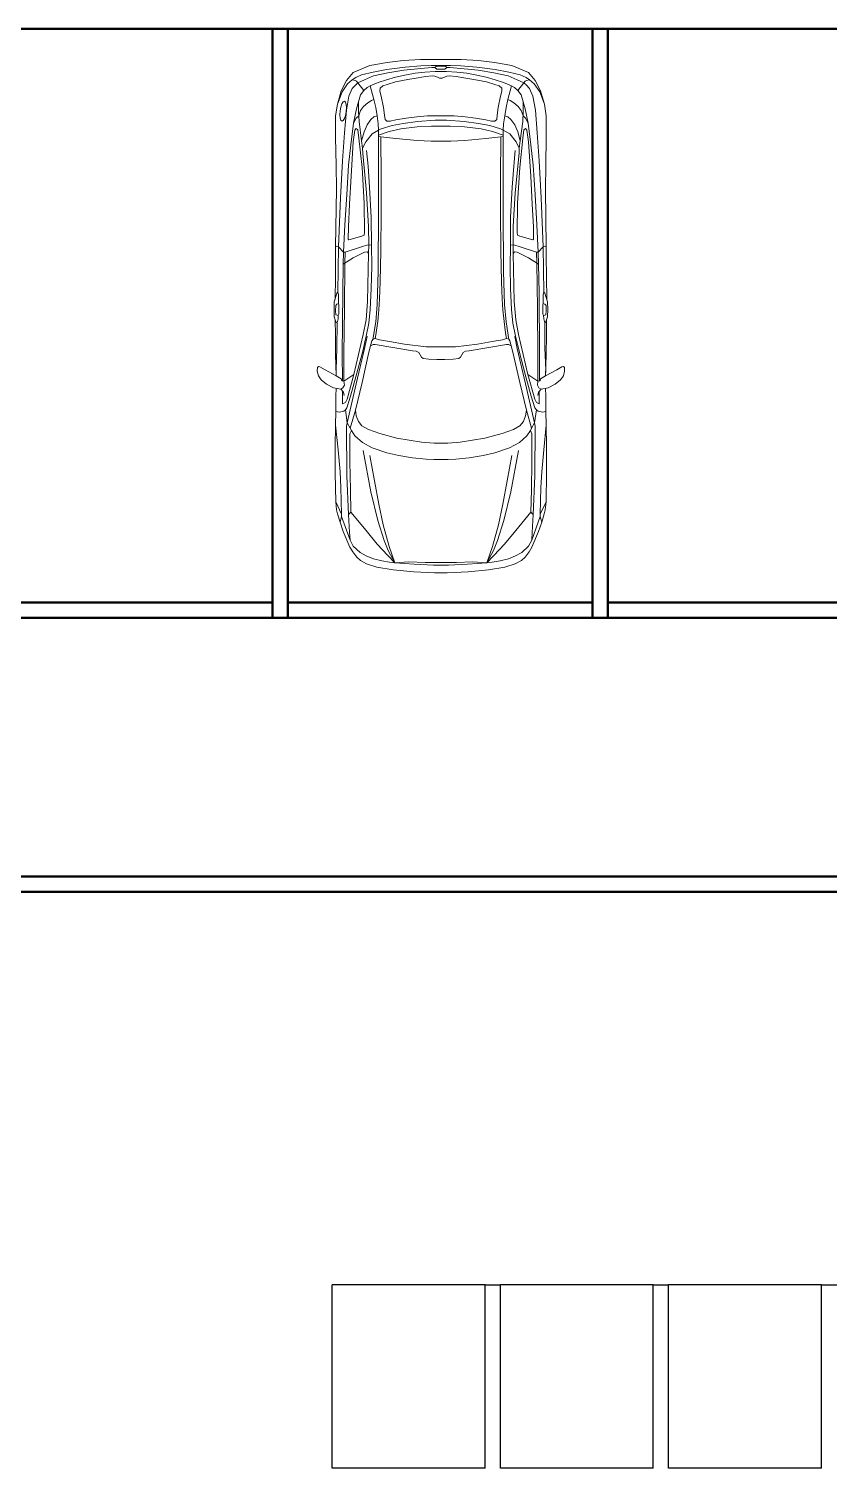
# Model space of a CAD drawing. Header units: millimetres. Extents: x 44692 to 659456, y -26273 to 96111.
# Drawn here: x 257497 to 262730, y 12924 to 22340 of the extents above; entities that cross this region are included whole.
import ezdxf

# ---------------------------------------------------------------- set-up
doc = ezdxf.new("R2010")
doc.units = ezdxf.units.MM
doc.header["$LTSCALE"] = 100
doc.linetypes.add('DASHEDX2', pattern=[3.048, 2.54, -0.508])
doc.layers.add('Area proceso', color=90, linetype='DASHEDX2')
doc.layers.add('Mesas-estantes', color=230, linetype='Continuous')
doc.layers.add('Paredes', color=7, linetype='Continuous', lineweight=50)
doc.layers.add('www.dwgautocad.com', color=7, linetype='Continuous', lineweight=5)

msp = doc.modelspace()

# ---------------------------------------------------------------- linework, layer by layer
at = {"layer": 'Area proceso'}
for p, q in [((260480.051, 14122.436), (260580.051, 14122.436)), ((261580.051, 14122.436), (261680.051, 14122.436)), ((262680.051, 14122.436), (262780.051, 14122.436))]:
    msp.add_line(p, q, dxfattribs=at)
at = {"layer": 'Mesas-estantes'}
for p, q in [((259980.051, 14122.436), (259480.051, 14122.436)), ((259480.051, 12923.813), (259480.051, 14122.436)), ((260480.051, 14122.436), (259980.051, 14122.436)), ((260480.051, 12923.813), (260480.051, 14122.436)), ((261080.051, 14122.436), (260580.051, 14122.436)), ((260580.051, 12923.813), (260580.051, 14122.436)), ((261580.051, 14122.436), (261080.051, 14122.436)), ((261580.051, 12923.813), (261580.051, 14122.436)), ((262180.051, 14122.436), (261680.051, 14122.436)), ((261680.051, 12923.813), (261680.051, 14122.436)), ((262680.051, 14122.436), (262180.051, 14122.436)), ((262680.051, 12923.813), (262680.051, 14122.436)), ((259980.051, 12923.813), (259480.051, 12923.813)), ((260480.051, 12923.813), (259980.051, 12923.813)), ((261080.051, 12923.813), (260580.051, 12923.813)), ((261580.051, 12923.813), (261080.051, 12923.813)), ((262180.051, 12923.813), (261680.051, 12923.813)), ((262680.051, 12923.813), (262180.051, 12923.813))]:
    msp.add_line(p, q, dxfattribs=at)
at = {"layer": 'Paredes'}
for p, q in [((256291, 22339.5), (277226, 22339.5)), ((259190.258, 22339.5), (259090.258, 22339.5)), ((259090.258, 22339.5), (259090.258, 18586.504)), ((259090.258, 22339.5), (259190.258, 22339.5)), ((259090.258, 22339.5), (259090.258, 18786.504)), ((259190.258, 22339.5), (259090.258, 22339.5)), ((259090.258, 22339.5), (259090.258, 18586.504)), ((259190.258, 18586.504), (259190.258, 22339.5)), ((259190.258, 18486.504), (259190.258, 22339.5)), ((259190.258, 18586.504), (259190.258, 22339.5)), ((261182.789, 22339.5), (261182.789, 18786.504)), ((261282.789, 22339.5), (261182.789, 22339.5)), ((261282.789, 22339.5), (261182.789, 22339.5)), ((261182.789, 22339.5), (261182.789, 18586.504)), ((261182.789, 22339.5), (261282.789, 22339.5)), ((261282.789, 18486.504), (261282.789, 22339.5)), ((261282.789, 18586.504), (261282.789, 22339.5)), ((259090.258, 18786.504), (259090.258, 18586.504)), ((261182.789, 18786.504), (261182.789, 18586.504)), ((259090.258, 18586.504), (257297.727, 18586.504)), ((259090.258, 18586.504), (259090.258, 18486.504)), ((259090.258, 18586.504), (259090.258, 18486.504)), ((259390.258, 18586.504), (259190.258, 18586.504)), ((261182.789, 18586.504), (259390.258, 18586.504)), ((261182.789, 18586.504), (261182.789, 18486.504)), ((261482.789, 18586.504), (261282.789, 18586.504)), ((263275.32, 18586.504), (261482.789, 18586.504)), ((256997.727, 18486.504), (259090.258, 18486.504)), ((259090.258, 18486.504), (261182.789, 18486.504)), ((259090.258, 18486.504), (259190.258, 18486.504)), ((261182.789, 18486.504), (261282.789, 18486.504)), ((261182.789, 18486.504), (263275.32, 18486.504)), ((275015.568, 16794.452), (254920.343, 16794.452)), ((255020.343, 16694.452), (274915.568, 16694.452))]:
    msp.add_line(p, q, dxfattribs=at)
at = {"layer": 'www.dwgautocad.com'}
for p, q in [((259703.368, 20329.737), (259708.103, 20326.032)), ((260678.916, 20329.737), (260674.181, 20326.032)), ((259501.745, 19745.953), (259504.31, 19835.74)), ((259504.31, 19835.74), (259526.535, 19832.32)), ((259526.535, 19832.32), (259555.598, 19839.161)), ((259555.598, 19839.161), (259566.71, 19847.712)), ((259566.71, 19847.712), (259578.678, 19761.345)), ((260815.574, 19847.712), (260803.607, 19761.345)), ((260826.686, 19839.161), (260815.574, 19847.712)), ((260855.749, 19832.32), (260826.686, 19839.161)), ((260877.974, 19835.74), (260855.749, 19832.32)), ((260880.539, 19745.953), (260877.974, 19835.74)), ((259500.036, 19606.567), (259501.745, 19745.953)), ((259578.678, 19761.345), (259598.338, 19727.14)), ((259598.338, 19727.14), (259606.031, 19710.892)), ((259606.031, 19710.892), (259629.111, 19677.543)), ((260776.253, 19710.892), (260753.173, 19677.543)), ((260783.946, 19727.14), (260776.253, 19710.892)), ((260803.607, 19761.345), (260783.946, 19727.14)), ((260882.248, 19606.567), (260880.539, 19745.953)), ((259500.036, 19432.977), (259500.036, 19606.567)), ((259629.111, 19677.543), (259677.834, 19632.221)), ((259677.834, 19632.221), (259741.944, 19598.016)), ((259741.944, 19598.016), (259838.537, 19564.666)), ((260640.34, 19598.016), (260543.747, 19564.666)), ((260704.45, 19632.221), (260640.34, 19598.016)), ((260753.173, 19677.543), (260704.45, 19632.221)), ((260882.248, 19432.977), (260882.248, 19606.567)), ((259838.537, 19564.666), (259915.469, 19547.564)), ((259915.469, 19547.564), (260006.078, 19532.172)), ((260006.078, 19532.172), (260094.122, 19523.62)), ((260094.122, 19523.62), (260144.555, 19521.055)), ((260144.555, 19521.055), (260191.142, 19521.055)), ((260237.729, 19521.055), (260191.142, 19521.055)), ((260288.162, 19523.62), (260237.729, 19521.055)), ((260376.206, 19532.172), (260288.162, 19523.62)), ((260466.815, 19547.564), (260376.206, 19532.172)), ((260543.747, 19564.666), (260466.815, 19547.564)), ((259503.455, 19244.85), (259500.036, 19432.977)), ((260878.829, 19244.85), (260882.248, 19432.977)), ((259509.439, 19192.688), (259503.455, 19244.85)), ((260872.845, 19192.688), (260878.829, 19244.85)), ((259515.422, 19167.034), (259509.439, 19192.688)), ((259531.663, 19113.161), (259515.422, 19167.034)), ((260850.621, 19113.161), (260866.862, 19167.034)), ((260866.862, 19167.034), (260872.845, 19192.688)), ((259553.034, 19051.592), (259531.663, 19113.161)), ((259595.774, 18948.978), (259553.034, 19051.592)), ((260786.511, 18948.978), (260829.251, 19051.592)), ((260829.251, 19051.592), (260850.621, 19113.161)), ((259614.579, 18917.338), (259595.774, 18948.978)), ((260767.705, 18917.338), (260786.511, 18948.978)), ((259641.078, 18883.988), (259614.579, 18917.338)), ((259665.012, 18860.9), (259641.078, 18883.988)), ((259705.188, 18839.522), (259665.012, 18860.9)), ((259772.717, 18818.144), (259705.188, 18839.522)), ((260609.567, 18818.144), (260677.096, 18839.522)), ((260677.096, 18839.522), (260717.272, 18860.9)), ((260717.272, 18860.9), (260741.206, 18883.988)), ((260741.206, 18883.988), (260767.705, 18917.338)), ((259879.567, 18801.041), (259772.717, 18818.144)), ((260013.771, 18786.504), (259879.567, 18801.041)), ((260149.684, 18779.663), (260013.771, 18786.504)), ((260191.142, 18779.663), (260149.684, 18779.663)), ((260191.142, 18779.663), (260232.6, 18779.663)), ((260232.6, 18779.663), (260368.513, 18786.504)), ((260368.513, 18786.504), (260502.717, 18801.041)), ((260502.717, 18801.041), (260609.567, 18818.144))]:
    msp.add_line(p, q, dxfattribs=at)
for points in [[(259503.075, 20914.189), (259507.693, 21290.788), (259505.846, 21447.864), (259502.151, 21628.964), (259503.075, 21769.409), (259514.158, 21847.023), (259540.02, 21933.877), (259574.194, 22001.327), (259617.605, 22053.994), (259726.593, 22099.268), (259840.199, 22119.173), (259944.569, 22131.184), (260058.175, 22139.5), (260145.92, 22139.5), (260191.142, 22139.5)], [(260879.209, 20914.189), (260874.591, 21290.788), (260876.439, 21447.864), (260880.133, 21628.964), (260879.209, 21769.409), (260868.126, 21847.023), (260842.264, 21933.877), (260808.09, 22001.327), (260764.679, 22053.994), (260655.691, 22099.268), (260542.085, 22119.173), (260437.715, 22131.184), (260324.109, 22139.5), (260236.364, 22139.5), (260191.142, 22139.5)], [(259514.158, 21847.023), (259544.638, 21926.061), (259580.659, 21979.652), (259611.139, 22006.447), (259634.23, 22021.231), (259673.022, 22037.863), (259747.836, 22056.342), (259835.581, 22072.974), (259956.576, 22087.757), (260060.946, 22096.997), (260128.371, 22098.845), (260191.142, 22098.845)], [(259518.292, 20616.294), (259521.547, 20913.265), (259534.478, 21234.111), (259548.332, 21475.269), (259561.263, 21659.14), (259573.27, 21806.368), (259588.972, 21899.689), (259611.139, 21948.66), (259634.23, 21973.608), (259649.008, 21985.619), (259691.495, 22005.947), (259751.531, 22030.894), (259844.817, 22052.146), (259948.264, 22067.853), (260060.023, 22078.941), (260132.989, 22085.409), (260152.385, 22085.409), (260165.316, 22074.321), (260179.171, 22074.321), (260191.142, 22074.321)], [(259728.44, 21965.792), (259781.087, 21987.968), (259836.505, 22006.447), (259894.693, 22023.079), (259955.653, 22035.091), (260022.154, 22048.95), (260086.808, 22056.342), (260154.233, 22060.962), (260191.142, 22060.962)], [(260152.385, 22085.409), (260161.622, 22095.149), (260191.142, 22095.149)], [(260868.126, 21847.023), (260837.646, 21926.061), (260801.625, 21979.652), (260771.145, 22006.447), (260748.054, 22021.231), (260709.262, 22037.863), (260634.448, 22056.342), (260546.703, 22072.974), (260425.708, 22087.757), (260321.338, 22096.997), (260253.913, 22098.845), (260191.142, 22098.845)], [(260229.899, 22085.409), (260220.662, 22095.149), (260191.142, 22095.149)], [(260863.992, 20616.294), (260860.737, 20913.265), (260847.806, 21234.111), (260833.952, 21475.269), (260821.021, 21659.14), (260809.014, 21806.368), (260793.312, 21899.689), (260771.145, 21948.66), (260748.054, 21973.608), (260733.276, 21985.619), (260690.789, 22005.947), (260630.753, 22030.894), (260537.467, 22052.146), (260434.02, 22067.853), (260322.261, 22078.941), (260249.295, 22085.409), (260229.899, 22085.409), (260216.968, 22074.321), (260203.113, 22074.321), (260191.142, 22074.321)], [(260653.844, 21965.792), (260601.197, 21987.968), (260545.78, 22006.447), (260487.591, 22023.079), (260426.631, 22035.091), (260360.13, 22048.95), (260295.476, 22056.342), (260228.051, 22060.962), (260191.142, 22060.962)], [(259611.139, 22006.447), (259630.535, 22001.827), (259639.772, 21997.208), (259649.008, 21985.619), (259687.8, 21935.301)], [(259652.702, 21862.415), (259666.557, 21906.658), (259687.8, 21935.301), (259709.044, 21955.629), (259728.44, 21965.792), (259752.454, 21876.166), (259765.385, 21825.348), (259773.698, 21769.909), (259781.087, 21718.166), (259783.858, 21676.471)], [(260191.142, 21770.833), (260178.247, 21770.833), (260104.357, 21769.909), (260033.237, 21763.441), (259963.965, 21755.125), (259897.464, 21743.114), (259859.595, 21734.798), (259838.352, 21735.722), (259826.345, 21746.81), (259822.65, 21775.453), (259816.185, 21824.424), (259800.483, 21898.342), (259792.17, 21932.529), (259793.094, 21951.933), (259810.643, 21966.716), (259839.275, 21974.108), (259893.77, 21991.664), (259975.972, 22007.371), (260041.55, 22019.383), (260091.426, 22026.775), (260136.684, 22031.395), (260152.385, 22030.471), (260168.087, 22023.079), (260168.087, 22023.079), (260182.865, 22015.687), (260191.142, 22015.687)], [(260191.142, 21770.833), (260204.037, 21770.833), (260277.927, 21769.909), (260349.047, 21763.441), (260418.319, 21755.125), (260484.82, 21743.114), (260522.689, 21734.798), (260543.932, 21735.722), (260555.939, 21746.81), (260559.634, 21775.453), (260566.099, 21824.424), (260581.801, 21898.342), (260590.114, 21932.529), (260589.19, 21951.933), (260571.641, 21966.716), (260543.009, 21974.108), (260488.515, 21991.664), (260406.312, 22007.371), (260340.734, 22019.383), (260290.858, 22026.775), (260245.6, 22031.395), (260229.899, 22030.471), (260214.197, 22023.079), (260214.197, 22023.079), (260199.419, 22015.687), (260191.142, 22015.687)], [(260729.582, 21862.415), (260715.727, 21906.658), (260694.484, 21935.301), (260673.24, 21955.629), (260653.844, 21965.792), (260629.83, 21876.166), (260616.899, 21825.348), (260608.586, 21769.909), (260601.197, 21718.166), (260598.426, 21676.471)], [(260771.145, 22006.447), (260751.749, 22001.827), (260742.512, 21997.208), (260733.276, 21985.619), (260694.484, 21935.301)], [(259552.817, 20799.117), (259554.798, 20879.078), (259564.034, 21057.631), (259575.118, 21255.362), (259588.048, 21447.549), (259602.827, 21579.678), (259619.452, 21722.895), (259639.772, 21815.292), (259652.702, 21862.415), (259652.702, 21796.813), (259656.397, 21733.058), (259672.099, 21605.549), (259679.488, 21558.202)], [(259654.247, 21770.16), (259666.557, 21804.096), (259685.029, 21830.892), (259713.662, 21854.915), (259737.676, 21869.699), (259752.454, 21876.166)], [(260728.037, 21770.16), (260715.727, 21804.096), (260697.255, 21830.892), (260668.622, 21854.915), (260644.608, 21869.699), (260629.83, 21876.166)], [(260829.467, 20799.117), (260827.486, 20879.078), (260818.25, 21057.631), (260807.166, 21255.362), (260794.236, 21447.549), (260779.458, 21579.678), (260762.832, 21722.895), (260742.512, 21815.292), (260729.582, 21862.415), (260729.582, 21796.813), (260725.887, 21733.058), (260710.185, 21605.549), (260702.796, 21558.202)], [(259619.452, 21722.895), (259619.452, 21722.895), (259637.924, 21754.31), (259654.247, 21770.16)], [(259672.099, 21605.549), (259688.724, 21664.576), (259708.12, 21711.699), (259733.982, 21745.886), (259753.378, 21762.517), (259773.698, 21769.909)], [(260710.185, 21605.549), (260693.56, 21664.576), (260674.164, 21711.699), (260648.302, 21745.886), (260628.906, 21762.517), (260608.586, 21769.909)], [(260762.832, 21722.895), (260762.832, 21722.895), (260744.36, 21754.31), (260728.037, 21770.16)], [(259585.004, 20962.871), (259590.316, 20960.051), (259673.946, 20983.713), (259689.648, 20990.181), (259692.418, 21007.736), (259690.571, 21199), (259675.793, 21431.842), (259655.473, 21624.953), (259648.084, 21678.544), (259637.001, 21686.859), (259628.688, 21676.696), (259618.528, 21599.082), (259603.75, 21375.479), (259594.514, 21192.532), (259586.201, 21043.771), (259585.004, 20962.871)], [(259718.147, 20869.339), (259719.204, 20925.277), (259718.28, 21045.394), (259705.349, 21267.149), (259680.411, 21525.862), (259679.488, 21558.202), (259699.808, 21600.704), (259741.371, 21652.447), (259783.858, 21676.471)], [(259745.912, 20306.022), (259765.385, 20422.633), (259775.545, 20535.359), (259781.087, 20752.493), (259783.858, 21146.108), (259783.858, 21633.968), (259783.858, 21676.471)], [(260191.142, 21741.374), (260154.233, 21741.374), (260038.779, 21733.982), (259944.569, 21721.047), (259871.602, 21707.187), (259800.483, 21684.088), (259783.858, 21676.471)], [(259783.858, 21644.357), (259853.13, 21668.38), (259928.867, 21684.088), (260036.932, 21698.871), (260130.218, 21703.491), (260191.142, 21703.491)], [(260191.142, 21741.374), (260228.051, 21741.374), (260343.505, 21733.982), (260437.715, 21721.047), (260510.682, 21707.187), (260581.801, 21684.088), (260598.426, 21676.471)], [(260598.426, 21644.357), (260529.154, 21668.38), (260453.417, 21684.088), (260345.352, 21698.871), (260252.066, 21703.491), (260191.142, 21703.491)], [(260636.372, 20306.022), (260616.899, 20422.633), (260606.739, 20535.359), (260601.197, 20752.493), (260598.426, 21146.108), (260598.426, 21633.968), (260598.426, 21676.471)], [(260664.138, 20869.339), (260663.08, 20925.277), (260664.004, 21045.394), (260676.935, 21267.149), (260701.873, 21525.862), (260702.796, 21558.202), (260682.477, 21600.704), (260640.913, 21652.447), (260598.426, 21676.471)], [(260797.28, 20962.871), (260791.968, 20960.051), (260708.338, 20983.713), (260692.636, 20990.181), (260689.866, 21007.736), (260691.713, 21199), (260706.491, 21431.842), (260726.811, 21624.953), (260734.2, 21678.544), (260745.283, 21686.859), (260753.596, 21676.696), (260763.756, 21599.082), (260778.534, 21375.479), (260787.77, 21192.532), (260796.083, 21043.771), (260797.28, 20962.871)], [(259798.636, 21632.12), (259801.407, 21369.71), (259801.407, 21140.564), (259798.636, 20887.394), (259794.018, 20683.195), (259790.323, 20570.47), (259785.705, 20502.096), (259778.316, 20425.405), (259770.927, 20368.119), (259766.661, 20338.549), (259761.166, 20312.925)], [(259783.858, 21633.968), (259798.636, 21632.12), (259896.54, 21621.257), (260035.085, 21609.245), (260126.524, 21604.626), (260191.142, 21604.626)], [(260598.426, 21633.968), (260583.648, 21632.12), (260485.744, 21621.257), (260347.199, 21609.245), (260255.76, 21604.626), (260191.142, 21604.626)], [(260583.648, 21632.12), (260580.877, 21369.71), (260580.877, 21140.564), (260583.648, 20887.394), (260588.266, 20683.195), (260591.961, 20570.47), (260596.579, 20502.096), (260603.968, 20425.405), (260611.357, 20368.119), (260615.623, 20338.549), (260621.118, 20312.925)], [(259736.753, 20924.353), (259735.829, 21104.529), (259724.745, 21303.184), (259714.586, 21439.932), (259704.426, 21544.342)], [(260645.531, 20924.353), (260646.455, 21104.529), (260657.539, 21303.184), (260667.698, 21439.932), (260677.858, 21544.342)], [(259499.264, 20569.487), (259501.452, 20718.023), (259502.747, 20851.501), (259503.075, 20914.189)], [(259503.075, 20914.189), (259511.387, 20916.961), (259521.547, 20913.265), (259554.798, 20879.078), (259565.881, 20879.078), (259679.488, 20916.037), (259707.969, 20925.046), (259719.204, 20925.277), (259736.753, 20924.353)], [(259703.368, 20329.737), (259720.127, 20414.318), (259729.364, 20503.02), (259734.905, 20639.768), (259738.6, 20783.909), (259736.753, 20924.353)], [(260678.916, 20329.737), (260662.157, 20414.318), (260652.92, 20503.02), (260647.379, 20639.768), (260643.684, 20783.909), (260645.531, 20924.353)], [(260879.209, 20914.189), (260870.897, 20916.961), (260860.737, 20913.265), (260827.486, 20879.078), (260816.403, 20879.078), (260702.796, 20916.037), (260674.315, 20925.046), (260663.08, 20925.277), (260645.531, 20924.353)], [(260883.02, 20569.487), (260880.832, 20718.023), (260879.537, 20851.501), (260879.209, 20914.189)], [(259546.922, 20036.96), (259545.428, 20213.315), (259549.123, 20611.55), (259552.817, 20799.117), (259617.471, 20840.696), (259691.361, 20878.579), (259710.758, 20881.351), (259718.147, 20869.339), (259711.681, 20556.111), (259701.521, 20435.994), (259683.049, 20340.824), (259622.089, 20078.415), (259577.755, 19917.643), (259566.671, 19894.543), (259548.199, 19886.228)], [(259563.555, 20806.022), (259565.881, 20879.078)], [(260835.362, 20036.96), (260836.856, 20213.315), (260833.162, 20611.55), (260829.467, 20799.117), (260764.813, 20840.696), (260690.923, 20878.579), (260671.527, 20881.351), (260664.138, 20869.339), (260670.603, 20556.111), (260680.763, 20435.994), (260699.235, 20340.824), (260760.195, 20078.415), (260804.529, 19917.643), (260815.613, 19894.543), (260834.085, 19886.228)], [(260818.729, 20806.022), (260816.403, 20879.078)], [(259557.435, 20034.988), (259557.435, 20215.163), (259560.206, 20509.912), (259563.555, 20806.022)], [(260824.849, 20034.988), (260824.849, 20215.163), (260822.078, 20509.912), (260818.729, 20806.022)], [(259520.235, 20464.673), (259518.94, 20441.994), (259512.463, 20415.428), (259505.338, 20423.204), (259493.031, 20454.953), (259492.384, 20506.142), (259494.327, 20554.09), (259505.338, 20588.432), (259511.167, 20609.166), (259518.292, 20616.294), (259521.531, 20602.039), (259521.531, 20541.779), (259510.52, 20538.539), (259503.395, 20528.82), (259502.099, 20494.479), (259504.69, 20468.56), (259512.463, 20465.321), (259520.235, 20464.673)], [(259520.235, 20464.673), (259524.769, 20472.448), (259524.769, 20502.254), (259524.769, 20532.06), (259521.531, 20541.779)], [(260862.049, 20464.673), (260857.515, 20472.448), (260857.515, 20502.254), (260857.515, 20532.06), (260860.753, 20541.779)], [(260862.049, 20464.673), (260863.344, 20441.994), (260869.821, 20415.428), (260876.946, 20423.204), (260889.253, 20454.953), (260889.9, 20506.142), (260887.957, 20554.09), (260876.946, 20588.432), (260871.117, 20609.166), (260863.992, 20616.294), (260860.753, 20602.039), (260860.753, 20541.779), (260871.764, 20538.539), (260878.889, 20528.82), (260880.185, 20494.479), (260877.594, 20468.56), (260869.821, 20465.321), (260862.049, 20464.673)], [(259506.636, 20069.175), (259502.747, 20208.083), (259501.452, 20336.378), (259500.343, 20436.089)], [(260875.648, 20069.175), (260879.537, 20208.083), (260880.832, 20336.378), (260881.941, 20436.089)], [(259512.463, 20415.428), (259511.167, 20249.552), (259505.986, 20107.65), (259506.636, 20069.175)], [(260869.821, 20415.428), (260871.117, 20249.552), (260876.298, 20107.65), (260875.648, 20069.175)], [(259566.71, 19847.712), (259575.908, 19859.432), (259599.922, 19936.122), (259635.02, 20062.707), (259680.278, 20229.947), (259698.75, 20310.333), (259703.368, 20329.737), (259703.368, 20329.737)], [(259578.678, 19761.345), (259637.791, 20017.432), (259691.361, 20248.427), (259708.103, 20326.032)], [(259598.338, 19727.14), (259632.249, 19844.649), (259675.66, 20024.824), (259720.703, 20224.604), (259730.698, 20265.683), (259740.314, 20298.321), (259747.703, 20308.485), (259761.166, 20312.925), (259789.266, 20305.713), (259854.844, 20293.702), (259952.748, 20277.07), (260095.911, 20259.514), (260171.648, 20259.514), (260191.142, 20259.514)], [(260191.142, 20177.28), (260164.259, 20177.28), (260111.612, 20178.204), (260074.667, 20181.9), (260063.584, 20191.14), (260046.035, 20222.555), (260029.409, 20229.947), (260005.395, 20232.719), (259762.481, 20275.222), (259748.626, 20274.298), (259730.698, 20265.683)], [(260783.946, 19727.14), (260750.035, 19844.649), (260706.624, 20024.824), (260661.581, 20224.604), (260651.586, 20265.683), (260641.97, 20298.321), (260634.581, 20308.485), (260621.118, 20312.925), (260593.018, 20305.713), (260527.44, 20293.702), (260429.536, 20277.07), (260286.373, 20259.514), (260210.636, 20259.514), (260191.142, 20259.514)], [(260191.142, 20177.28), (260218.025, 20177.28), (260270.672, 20178.204), (260307.617, 20181.9), (260318.7, 20191.14), (260336.249, 20222.555), (260352.875, 20229.947), (260376.889, 20232.719), (260619.803, 20275.222), (260633.658, 20274.298), (260651.586, 20265.683)], [(260803.607, 19761.345), (260744.493, 20017.432), (260690.923, 20248.427), (260674.181, 20326.032)], [(260815.574, 19847.712), (260806.376, 19859.432), (260782.362, 19936.122), (260747.264, 20062.707), (260702.006, 20229.947), (260683.534, 20310.333), (260678.916, 20329.737), (260678.916, 20329.737)], [(259557.435, 20034.988), (259560.206, 20009.117), (259550.97, 19991.561), (259536.192, 19981.397), (259490.01, 19991.561), (259442.905, 20015.584), (259408.731, 20043.304), (259390.258, 20070.099), (259381.946, 20099.666), (259383.793, 20123.69), (259383.793, 20123.69), (259390.258, 20130.158), (259399.495, 20128.31), (259433.669, 20107.982), (259506.636, 20069.175), (259539.886, 20050.696), (259542.657, 20037.76), (259557.435, 20034.988)], [(259557.435, 20034.988), (259622.089, 20078.415)], [(260824.849, 20034.988), (260760.195, 20078.415)], [(260824.849, 20034.988), (260822.078, 20009.117), (260831.314, 19991.561), (260846.092, 19981.397), (260892.274, 19991.561), (260939.379, 20015.584), (260973.553, 20043.304), (260992.026, 20070.099), (261000.338, 20099.666), (260998.491, 20123.69), (260998.491, 20123.69), (260992.026, 20130.158), (260982.789, 20128.31), (260948.615, 20107.982), (260875.648, 20069.175), (260842.398, 20050.696), (260839.627, 20037.76), (260824.849, 20034.988)], [(259504.31, 19835.74), (259504.591, 19935.558), (259506.961, 19987.83)], [(259558.359, 19939.818), (259553.741, 19961.994), (259536.192, 19981.397)], [(259548.199, 19886.228), (259547.499, 19968.895)], [(260823.925, 19939.818), (260828.543, 19961.994), (260846.092, 19981.397)], [(260834.085, 19886.228), (260834.785, 19968.895)], [(260877.974, 19835.74), (260877.693, 19935.558), (260875.323, 19987.83)], [(260191.142, 19628.438), (260146.71, 19628.438), (260065.431, 19635.83), (259903.796, 19662.625), (259791.113, 19692.192), (259717.223, 19718.988), (259674.736, 19742.087), (259651.645, 19771.654), (259636.867, 19807.689), (259632.249, 19844.649)], [(260191.142, 19628.438), (260235.574, 19628.438), (260316.853, 19635.83), (260478.488, 19662.625), (260591.171, 19692.192), (260665.061, 19718.988), (260707.548, 19742.087), (260730.639, 19771.654), (260745.417, 19807.689), (260750.035, 19844.649)], [(259541.921, 19163.614), (259537.647, 19339.769), (259531.663, 19441.529), (259518.841, 19584.334), (259501.745, 19745.953)], [(259578.678, 19761.345), (259574.404, 19739.967), (259576.968, 19415.02), (259588.08, 19162.759), (259602.612, 19177.296), (259599.193, 19323.522), (259596.628, 19507.373), (259595.774, 19690.369), (259606.031, 19710.892)], [(260803.607, 19761.345), (260807.881, 19739.967), (260805.316, 19415.02), (260794.204, 19162.759), (260779.672, 19177.296), (260783.091, 19323.522), (260785.656, 19507.373), (260786.511, 19690.369), (260776.253, 19710.892)], [(260840.363, 19163.614), (260844.637, 19339.769), (260850.621, 19441.529), (260863.443, 19584.334), (260880.539, 19745.953)], [(259683.818, 19580.059), (259733.396, 19309.84), (259779.556, 19122.568), (259820.586, 18992.589), (259847.085, 18925.889), (259890.68, 18847.218), (259853.923, 18953.253), (259813.748, 19095.204), (259786.394, 19229.458), (259757.331, 19381.67), (259727.413, 19548.419)], [(260698.466, 19580.059), (260648.888, 19309.84), (260602.728, 19122.568), (260561.698, 18992.589), (260535.199, 18925.889), (260491.604, 18847.218), (260528.361, 18953.253), (260568.536, 19095.204), (260595.89, 19229.458), (260624.953, 19381.67), (260654.871, 19548.419)], [(259597.483, 18995.154), (259541.921, 19149.077), (259541.921, 19163.614), (259503.455, 19244.85)], [(260784.801, 18995.154), (260840.363, 19149.077), (260840.363, 19163.614), (260878.829, 19244.85)], [(259531.663, 19113.161), (259541.921, 19149.077)], [(259588.08, 19162.759), (259594.064, 19044.752), (259597.483, 18995.154), (259617.998, 18955.819), (259662.448, 18913.063), (259702.624, 18891.684), (259749.638, 18872.872), (259804.345, 18858.335), (259854.778, 18849.783), (259890.68, 18847.218)], [(259890.68, 18847.218), (259844.52, 18893.395), (259775.282, 18968.646), (259701.769, 19056.723), (259602.612, 19177.296)], [(260491.604, 18847.218), (260537.764, 18893.395), (260607.002, 18968.646), (260680.515, 19056.723), (260779.672, 19177.296)], [(260794.204, 19162.759), (260788.22, 19044.752), (260784.801, 18995.154), (260764.286, 18955.819), (260719.836, 18913.063), (260679.66, 18891.684), (260632.646, 18872.872), (260577.939, 18858.335), (260527.506, 18849.783), (260491.604, 18847.218)], [(260850.621, 19113.161), (260840.363, 19149.077)], [(259890.68, 18847.218), (259982.143, 18853.204), (260088.993, 18848.928), (260191.142, 18848.928)], [(259890.68, 18847.218), (260017.19, 18837.812), (260141.991, 18830.116), (260191.142, 18830.116)], [(260491.604, 18847.218), (260400.141, 18853.204), (260293.291, 18848.928), (260191.142, 18848.928)], [(260491.604, 18847.218), (260365.094, 18837.812), (260240.293, 18830.116), (260191.142, 18830.116)]]:
    msp.add_lwpolyline(points, dxfattribs=at)
msp.add_ellipse((259552.489, 21800.047), major_axis=(-7.851, -65.14), ratio=0.30339545, dxfattribs=at)

doc.saveas('drawing.dxf')
